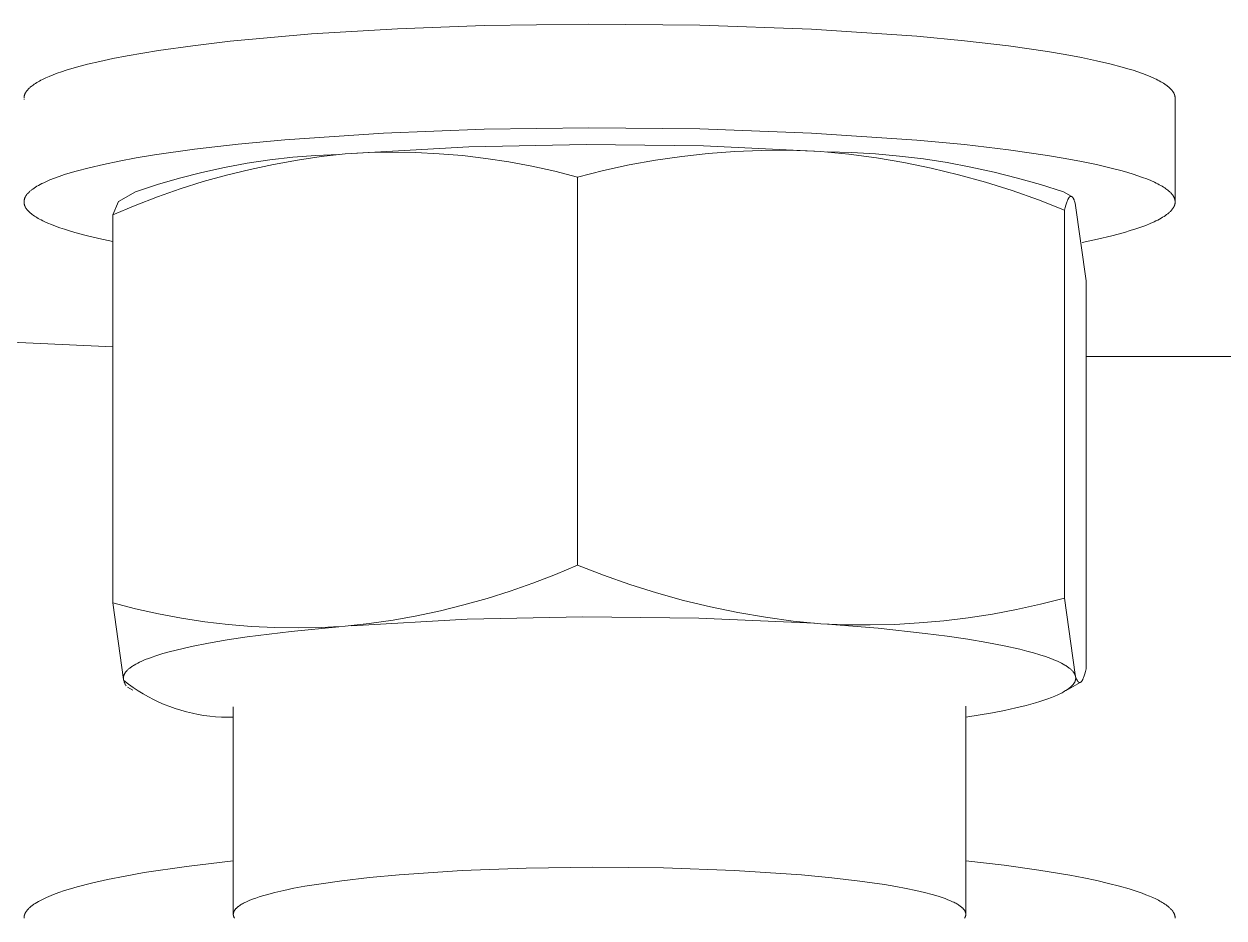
# Model space of a CAD drawing. Header units: inches. Extents: x -7 to 144, y -3 to 95.
# Drawn here: x 2.056 to 2.597, y 73.722 to 74.125 of the extents above; entities that cross this region are included whole.
import ezdxf

# ---------------------------------------------------------------- set-up
doc = ezdxf.new("R2010")
doc.units = ezdxf.units.IN
doc.layers.add('ZANO_R', color=7, linetype='Continuous', lineweight=0)

msp = doc.modelspace()

# ---------------------------------------------------------------- linework, layer by layer
at = {"layer": 'ZANO_R'}
for p, q in [((2.18525, 74.12084), (2.2241, 74.1232)), ((2.2241, 74.1232), (2.26329, 74.12466)), ((2.26329, 74.12466), (2.31048, 74.12533)), ((2.31048, 74.12533), (2.36065, 74.12482)), ((2.36065, 74.12482), (2.41108, 74.12298)), ((2.41108, 74.12298), (2.45855, 74.1198)), ((2.13176, 74.11555), (2.14862, 74.11753)), ((2.14862, 74.11753), (2.18525, 74.12084)), ((2.45855, 74.1198), (2.48018, 74.11774)), ((2.48018, 74.11774), (2.49995, 74.11542)), ((2.10211, 74.11099), (2.11619, 74.11336)), ((2.11619, 74.11336), (2.13176, 74.11555)), ((2.49995, 74.11542), (2.51758, 74.11289)), ((2.51758, 74.11289), (2.52554, 74.11155)), ((2.07916, 74.10581), (2.08421, 74.10715)), ((2.08421, 74.10715), (2.08972, 74.10846)), ((2.08972, 74.10846), (2.0957, 74.10974)), ((2.0957, 74.10974), (2.10211, 74.11099)), ((2.52554, 74.11155), (2.5329, 74.11017)), ((2.5329, 74.11017), (2.53965, 74.10877)), ((2.53965, 74.10877), (2.54578, 74.10734)), ((2.54578, 74.10734), (2.55131, 74.10589)), ((2.06386, 74.10027), (2.06534, 74.10098)), ((2.06534, 74.10098), (2.06694, 74.10168)), ((2.06694, 74.10168), (2.06867, 74.10238)), ((2.06867, 74.10238), (2.07052, 74.10307)), ((2.07052, 74.10307), (2.0725, 74.10376)), ((2.0725, 74.10376), (2.0746, 74.10445)), ((2.0746, 74.10445), (2.07916, 74.10581)), ((2.55131, 74.10589), (2.55384, 74.10516)), ((2.55384, 74.10516), (2.55621, 74.10443)), ((2.55621, 74.10443), (2.55844, 74.1037)), ((2.55844, 74.1037), (2.56052, 74.10296)), ((2.56052, 74.10296), (2.56245, 74.10223)), ((2.56245, 74.10223), (2.56423, 74.10149)), ((2.56423, 74.10149), (2.56587, 74.10076)), ((2.05693, 74.09534), (2.05708, 74.09552)), ((2.05708, 74.09552), (2.05723, 74.09569)), ((2.05723, 74.09569), (2.05739, 74.09587)), ((2.05739, 74.09587), (2.05756, 74.09604)), ((2.05756, 74.09604), (2.05773, 74.09622)), ((2.05773, 74.09622), (2.05792, 74.09639)), ((2.05792, 74.09639), (2.05811, 74.09657)), ((2.05811, 74.09657), (2.0583, 74.09675)), ((2.0583, 74.09675), (2.05851, 74.09692)), ((2.05851, 74.09692), (2.05872, 74.0971)), ((2.05872, 74.0971), (2.05917, 74.09745)), ((2.05917, 74.09745), (2.05965, 74.0978)), ((2.05965, 74.0978), (2.06016, 74.09816)), ((2.06016, 74.09816), (2.0607, 74.09851)), ((2.0607, 74.09851), (2.06127, 74.09886)), ((2.06127, 74.09886), (2.06187, 74.09922)), ((2.06187, 74.09922), (2.0625, 74.09957)), ((2.0625, 74.09957), (2.06316, 74.09992)), ((2.06316, 74.09992), (2.06386, 74.10027)), ((2.56587, 74.10076), (2.56664, 74.1004)), ((2.56664, 74.1004), (2.56737, 74.10003)), ((2.56737, 74.10003), (2.56806, 74.09967)), ((2.56806, 74.09967), (2.56872, 74.0993)), ((2.56872, 74.0993), (2.56935, 74.09894)), ((2.56935, 74.09894), (2.56994, 74.09858)), ((2.56994, 74.09858), (2.57056, 74.09818)), ((2.57056, 74.09818), (2.57114, 74.09777)), ((2.57114, 74.09777), (2.57141, 74.09757)), ((2.57141, 74.09757), (2.57168, 74.09737)), ((2.57168, 74.09737), (2.57194, 74.09716)), ((2.57194, 74.09716), (2.57219, 74.09696)), ((2.57219, 74.09696), (2.57243, 74.09675)), ((2.57243, 74.09675), (2.57266, 74.09655)), ((2.57266, 74.09655), (2.57288, 74.09634)), ((2.57288, 74.09634), (2.57309, 74.09613)), ((2.57309, 74.09613), (2.5733, 74.09593)), ((2.5733, 74.09593), (2.57349, 74.09572)), ((2.57349, 74.09572), (2.57367, 74.09551)), ((2.57367, 74.09551), (2.57384, 74.0953)), ((2.05553, 74.09204), (2.05554, 74.09221)), ((2.05553, 74.09187), (2.05553, 74.09204)), ((2.05554, 74.09221), (2.05556, 74.09238)), ((2.05556, 74.09238), (2.05558, 74.09256)), ((2.05558, 74.09256), (2.05562, 74.09273)), ((2.05558, 74.09118), (2.05558, 74.09124)), ((2.05562, 74.09273), (2.05565, 74.0929)), ((2.05565, 74.0929), (2.0557, 74.09307)), ((2.0557, 74.09307), (2.05575, 74.09325)), ((2.05575, 74.09325), (2.05581, 74.09342)), ((2.05581, 74.09342), (2.05587, 74.09359)), ((2.05587, 74.09359), (2.05595, 74.09377)), ((2.05595, 74.09377), (2.05603, 74.09394)), ((2.05603, 74.09394), (2.05612, 74.09412)), ((2.05612, 74.09412), (2.05621, 74.09429)), ((2.05621, 74.09429), (2.05631, 74.09447)), ((2.05631, 74.09447), (2.05642, 74.09464)), ((2.05642, 74.09464), (2.05654, 74.09481)), ((2.05654, 74.09481), (2.05666, 74.09499)), ((2.05666, 74.09499), (2.05679, 74.09516)), ((2.05679, 74.09516), (2.05693, 74.09534)), ((2.57384, 74.0953), (2.57401, 74.09509)), ((2.57401, 74.09509), (2.57416, 74.09488)), ((2.57416, 74.09488), (2.5743, 74.09467)), ((2.5743, 74.09467), (2.57437, 74.09456)), ((2.57437, 74.09456), (2.57444, 74.09445)), ((2.57444, 74.09445), (2.5745, 74.09435)), ((2.5745, 74.09435), (2.57456, 74.09424)), ((2.57456, 74.09424), (2.57462, 74.09414)), ((2.57462, 74.09414), (2.57467, 74.09403)), ((2.57467, 74.09403), (2.57472, 74.09392)), ((2.57472, 74.09392), (2.57477, 74.09382)), ((2.57477, 74.09382), (2.57482, 74.09371)), ((2.57482, 74.09371), (2.57487, 74.0936)), ((2.57487, 74.0936), (2.57491, 74.09349)), ((2.57491, 74.09349), (2.57495, 74.09339)), ((2.57495, 74.09339), (2.57498, 74.09328)), ((2.57498, 74.09328), (2.57502, 74.09317)), ((2.57502, 74.09317), (2.57505, 74.09306)), ((2.57505, 74.09306), (2.57508, 74.09295)), ((2.57508, 74.09295), (2.5751, 74.09285)), ((2.5751, 74.09285), (2.57513, 74.09274)), ((2.57513, 74.09274), (2.57515, 74.09263)), ((2.57515, 74.09263), (2.57516, 74.09252)), ((2.57516, 74.09252), (2.57518, 74.09241)), ((2.57518, 74.09241), (2.57519, 74.0923)), ((2.57519, 74.0923), (2.5752, 74.0922)), ((2.5752, 74.0922), (2.57521, 74.09209)), ((2.57521, 74.09209), (2.57521, 74.09198)), ((2.57521, 74.09198), (2.57521, 74.09187)), ((2.57521, 74.09187), (2.57521, 74.04565)), ((2.17324, 74.07303), (2.21784, 74.07604)), ((2.21784, 74.07604), (2.26329, 74.07781)), ((2.26329, 74.07781), (2.31048, 74.07848)), ((2.31048, 74.07848), (2.36065, 74.07797)), ((2.36065, 74.07797), (2.41108, 74.07613)), ((2.41108, 74.07613), (2.45855, 74.07294)), ((2.11448, 74.06624), (2.13248, 74.06879)), ((2.13248, 74.06879), (2.15219, 74.07106)), ((2.15219, 74.07106), (2.17324, 74.07303)), ((2.2034, 74.06694), (2.25634, 74.06986)), ((2.25634, 74.06986), (2.30935, 74.07098)), ((2.30935, 74.07098), (2.36237, 74.0703)), ((2.36237, 74.0703), (2.41533, 74.06782)), ((2.40035, 74.06835), (2.38836, 74.06828)), ((2.41234, 74.06801), (2.40035, 74.06835)), ((2.45855, 74.07294), (2.48018, 74.07089)), ((2.48018, 74.07089), (2.49995, 74.06857)), ((2.49995, 74.06857), (2.51758, 74.06604)), ((2.09142, 74.06199), (2.09854, 74.06346)), ((2.09854, 74.06346), (2.10624, 74.06488)), ((2.10624, 74.06488), (2.11448, 74.06624)), ((2.15628, 74.06251), (2.16658, 74.06404)), ((2.16658, 74.06404), (2.17693, 74.06522)), ((2.17894, 74.06391), (2.16822, 74.06199)), ((2.17693, 74.06522), (2.18731, 74.06603)), ((2.18972, 74.06548), (2.17894, 74.06391)), ((2.18731, 74.06603), (2.19771, 74.06648)), ((2.20054, 74.06671), (2.18972, 74.06548)), ((2.21112, 74.06727), (2.20054, 74.06671)), ((2.22172, 74.06747), (2.21112, 74.06727)), ((2.23231, 74.06731), (2.22172, 74.06747)), ((2.24289, 74.06679), (2.23231, 74.06731)), ((2.25345, 74.06591), (2.24289, 74.06679)), ((2.26397, 74.06468), (2.25345, 74.06591)), ((2.27444, 74.06309), (2.26397, 74.06468)), ((2.28486, 74.06115), (2.27444, 74.06309)), ((2.34061, 74.06385), (2.32881, 74.06171)), ((2.35248, 74.06558), (2.34061, 74.06385)), ((2.36441, 74.06689), (2.35248, 74.06558)), ((2.37637, 74.06779), (2.36441, 74.06689)), ((2.38836, 74.06828), (2.37637, 74.06779)), ((2.42788, 74.06657), (2.41533, 74.06782)), ((2.4183, 74.06761), (2.42915, 74.06732)), ((2.44037, 74.06489), (2.42788, 74.06657)), ((2.42915, 74.06732), (2.43998, 74.06669)), ((2.43998, 74.06669), (2.45078, 74.06572)), ((2.4528, 74.06278), (2.44037, 74.06489)), ((2.45078, 74.06572), (2.46155, 74.06442)), ((2.46155, 74.06442), (2.47227, 74.06277)), ((2.51758, 74.06604), (2.52554, 74.0647)), ((2.52554, 74.0647), (2.5329, 74.06332)), ((2.5329, 74.06332), (2.53965, 74.06192)), ((2.0738, 74.05734), (2.07633, 74.05814)), ((2.07633, 74.05814), (2.07903, 74.05893)), ((2.07903, 74.05893), (2.08491, 74.06048)), ((2.08491, 74.06048), (2.09142, 74.06199)), ((2.12579, 74.05578), (2.13587, 74.05838)), ((2.13587, 74.05838), (2.14604, 74.06062)), ((2.14604, 74.06062), (2.15628, 74.06251)), ((2.15756, 74.05972), (2.14698, 74.05712)), ((2.16822, 74.06199), (2.15756, 74.05972)), ((2.2952, 74.05885), (2.28486, 74.06115)), ((2.30546, 74.05621), (2.2952, 74.05885)), ((2.31709, 74.05916), (2.30546, 74.05621)), ((2.32881, 74.06171), (2.31709, 74.05916)), ((2.46515, 74.06025), (2.4528, 74.06278)), ((2.47741, 74.0573), (2.46515, 74.06025)), ((2.47227, 74.06277), (2.48294, 74.06079)), ((2.48294, 74.06079), (2.49354, 74.05847)), ((2.49354, 74.05847), (2.50406, 74.05582)), ((2.53965, 74.06192), (2.54578, 74.06049)), ((2.54578, 74.06049), (2.55131, 74.05904)), ((2.55131, 74.05904), (2.55384, 74.05831)), ((2.55384, 74.05831), (2.55621, 74.05758)), ((2.55621, 74.05758), (2.55844, 74.05685)), ((2.06138, 74.05208), (2.06208, 74.05249)), ((2.06208, 74.05249), (2.06283, 74.05289)), ((2.06283, 74.05289), (2.06362, 74.0533)), ((2.06362, 74.0533), (2.06445, 74.05371)), ((2.06445, 74.05371), (2.06532, 74.05412)), ((2.06532, 74.05412), (2.06719, 74.05493)), ((2.06719, 74.05493), (2.06923, 74.05574)), ((2.06923, 74.05574), (2.07143, 74.05655)), ((2.07143, 74.05655), (2.0738, 74.05734)), ((2.10592, 74.04954), (2.1158, 74.05283)), ((2.1158, 74.05283), (2.12579, 74.05578)), ((2.13649, 74.05419), (2.1261, 74.05091)), ((2.14698, 74.05712), (2.13649, 74.05419)), ((2.30546, 74.05621), (2.30546, 73.88112)), ((2.48956, 74.05393), (2.47741, 74.0573)), ((2.50158, 74.05014), (2.48956, 74.05393)), ((2.50406, 74.05582), (2.51449, 74.05284)), ((2.51449, 74.05284), (2.52482, 74.04954)), ((2.55844, 74.05685), (2.56052, 74.05611)), ((2.56052, 74.05611), (2.56245, 74.05538)), ((2.56245, 74.05538), (2.56423, 74.05464)), ((2.56423, 74.05464), (2.56587, 74.05391)), ((2.56587, 74.05391), (2.56664, 74.05355)), ((2.56664, 74.05355), (2.56737, 74.05318)), ((2.56737, 74.05318), (2.56806, 74.05282)), ((2.56806, 74.05282), (2.56872, 74.05245)), ((2.56872, 74.05245), (2.56935, 74.05209)), ((2.56935, 74.05209), (2.56994, 74.05173)), ((2.05581, 74.04658), (2.05589, 74.04678)), ((2.05589, 74.04678), (2.05598, 74.04698)), ((2.05598, 74.04698), (2.05608, 74.04719)), ((2.05608, 74.04719), (2.05618, 74.04739)), ((2.05618, 74.04739), (2.0563, 74.04759)), ((2.0563, 74.04759), (2.05642, 74.04779)), ((2.05642, 74.04779), (2.05656, 74.048)), ((2.05656, 74.048), (2.05671, 74.0482)), ((2.05671, 74.0482), (2.05686, 74.0484)), ((2.05686, 74.0484), (2.05703, 74.04861)), ((2.05703, 74.04861), (2.0572, 74.04881)), ((2.0572, 74.04881), (2.05739, 74.04901)), ((2.05739, 74.04901), (2.05758, 74.04922)), ((2.05758, 74.04922), (2.05779, 74.04942)), ((2.05779, 74.04942), (2.058, 74.04962)), ((2.058, 74.04962), (2.05823, 74.04983)), ((2.05823, 74.04983), (2.05846, 74.05003)), ((2.05846, 74.05003), (2.05871, 74.05024)), ((2.05871, 74.05024), (2.05896, 74.05044)), ((2.05896, 74.05044), (2.05923, 74.05065)), ((2.05923, 74.05065), (2.05951, 74.05085)), ((2.05951, 74.05085), (2.06009, 74.05126)), ((2.06009, 74.05126), (2.06071, 74.05167)), ((2.06071, 74.05167), (2.06138, 74.05208)), ((2.09824, 74.04525), (2.10592, 74.04954)), ((2.11582, 74.04731), (2.10566, 74.04339)), ((2.1261, 74.05091), (2.11582, 74.04731)), ((2.51347, 74.04595), (2.50158, 74.05014)), ((2.52482, 74.04954), (2.5283, 74.0476)), ((2.52711, 74.04671), (2.52704, 74.04659)), ((2.52719, 74.04683), (2.52711, 74.04671)), ((2.52723, 74.04688), (2.52719, 74.04683)), ((2.52727, 74.04694), (2.52723, 74.04688)), ((2.52731, 74.04699), (2.52727, 74.04694)), ((2.52735, 74.04704), (2.52731, 74.04699)), ((2.52738, 74.04708), (2.52735, 74.04704)), ((2.52742, 74.04713), (2.52738, 74.04708)), ((2.52746, 74.04717), (2.52742, 74.04713)), ((2.5275, 74.04721), (2.52746, 74.04717)), ((2.52754, 74.04725), (2.5275, 74.04721)), ((2.52758, 74.04729), (2.52754, 74.04725)), ((2.52762, 74.04732), (2.52758, 74.04729)), ((2.52765, 74.04735), (2.52762, 74.04732)), ((2.52767, 74.04737), (2.52765, 74.04735)), ((2.52769, 74.04738), (2.52767, 74.04737)), ((2.52771, 74.0474), (2.52769, 74.04738)), ((2.52773, 74.04741), (2.52771, 74.0474)), ((2.52775, 74.04742), (2.52773, 74.04741)), ((2.52777, 74.04743), (2.52775, 74.04742)), ((2.52779, 74.04745), (2.52777, 74.04743)), ((2.52781, 74.04746), (2.52779, 74.04745)), ((2.52783, 74.04747), (2.52781, 74.04746)), ((2.52785, 74.04748), (2.52783, 74.04747)), ((2.52787, 74.04749), (2.52785, 74.04748)), ((2.52789, 74.0475), (2.52787, 74.04749)), ((2.52791, 74.04751), (2.52789, 74.0475)), ((2.52793, 74.04751), (2.52791, 74.04751)), ((2.52795, 74.04752), (2.52793, 74.04751)), ((2.52796, 74.04753), (2.52795, 74.04752)), ((2.52798, 74.04753), (2.52796, 74.04753)), ((2.528, 74.04754), (2.52798, 74.04753)), ((2.52802, 74.04754), (2.528, 74.04754)), ((2.52804, 74.04755), (2.52802, 74.04754)), ((2.52806, 74.04755), (2.52804, 74.04755)), ((2.52808, 74.04756), (2.52806, 74.04755)), ((2.5281, 74.04756), (2.52808, 74.04756)), ((2.52812, 74.04756), (2.5281, 74.04756)), ((2.52814, 74.04756), (2.52812, 74.04756)), ((2.52816, 74.04756), (2.52814, 74.04756)), ((2.52818, 74.04756), (2.52816, 74.04756)), ((2.5282, 74.04756), (2.52818, 74.04756)), ((2.52822, 74.04756), (2.5282, 74.04756)), ((2.52824, 74.04756), (2.52822, 74.04756)), ((2.52826, 74.04756), (2.52824, 74.04756)), ((2.52828, 74.04756), (2.52826, 74.04756)), ((2.5283, 74.04755), (2.52828, 74.04756)), ((2.52831, 74.04755), (2.5283, 74.04755)), ((2.52833, 74.04755), (2.52831, 74.04755)), ((2.52835, 74.04754), (2.52833, 74.04755)), ((2.52837, 74.04753), (2.52835, 74.04754)), ((2.52839, 74.04753), (2.52837, 74.04753)), ((2.52841, 74.04752), (2.52839, 74.04753)), ((2.52843, 74.04751), (2.52841, 74.04752)), ((2.52845, 74.04751), (2.52843, 74.04751)), ((2.52847, 74.0475), (2.52845, 74.04751)), ((2.52849, 74.04749), (2.52847, 74.0475)), ((2.52851, 74.04748), (2.52849, 74.04749)), ((2.52853, 74.04747), (2.52851, 74.04748)), ((2.52855, 74.04746), (2.52853, 74.04747)), ((2.52857, 74.04745), (2.52855, 74.04746)), ((2.52859, 74.04743), (2.52857, 74.04745)), ((2.52861, 74.04742), (2.52859, 74.04743)), ((2.52863, 74.04741), (2.52861, 74.04742)), ((2.52865, 74.04739), (2.52863, 74.04741)), ((2.52867, 74.04738), (2.52865, 74.04739)), ((2.52869, 74.04736), (2.52867, 74.04738)), ((2.5287, 74.04735), (2.52869, 74.04736)), ((2.52872, 74.04733), (2.5287, 74.04735)), ((2.52874, 74.04732), (2.52872, 74.04733)), ((2.52878, 74.04728), (2.52874, 74.04732)), ((2.52882, 74.04724), (2.52878, 74.04728)), ((2.52886, 74.0472), (2.52882, 74.04724)), ((2.5289, 74.04716), (2.52886, 74.0472)), ((2.52894, 74.04711), (2.5289, 74.04716)), ((2.52898, 74.04706), (2.52894, 74.04711)), ((2.52902, 74.04701), (2.52898, 74.04706)), ((2.52906, 74.04696), (2.52902, 74.04701)), ((2.5291, 74.0469), (2.52906, 74.04696)), ((2.52914, 74.04684), (2.5291, 74.0469)), ((2.52918, 74.04678), (2.52914, 74.04684)), ((2.52921, 74.04672), (2.52918, 74.04678)), ((2.52929, 74.04658), (2.52921, 74.04672)), ((2.56994, 74.05173), (2.5705, 74.05137)), ((2.5705, 74.05137), (2.57103, 74.051)), ((2.57103, 74.051), (2.57152, 74.05064)), ((2.57152, 74.05064), (2.57199, 74.05027)), ((2.57199, 74.05027), (2.57222, 74.05009)), ((2.57222, 74.05009), (2.57243, 74.0499)), ((2.57243, 74.0499), (2.57264, 74.04971)), ((2.57264, 74.04971), (2.57284, 74.04953)), ((2.57284, 74.04953), (2.57304, 74.04934)), ((2.57304, 74.04934), (2.57322, 74.04915)), ((2.57322, 74.04915), (2.5734, 74.04897)), ((2.5734, 74.04897), (2.57357, 74.04878)), ((2.57357, 74.04878), (2.57373, 74.04859)), ((2.57373, 74.04859), (2.57388, 74.0484)), ((2.57388, 74.0484), (2.57403, 74.04821)), ((2.57403, 74.04821), (2.57417, 74.04802)), ((2.57417, 74.04802), (2.57429, 74.04783)), ((2.57429, 74.04783), (2.57442, 74.04764)), ((2.57442, 74.04764), (2.57453, 74.04745)), ((2.57453, 74.04745), (2.57463, 74.04726)), ((2.57463, 74.04726), (2.57468, 74.04716)), ((2.57468, 74.04716), (2.57473, 74.04706)), ((2.57473, 74.04706), (2.57477, 74.04697)), ((2.57477, 74.04697), (2.57482, 74.04687)), ((2.57482, 74.04687), (2.57486, 74.04677)), ((2.57486, 74.04677), (2.57489, 74.04668)), ((2.57489, 74.04668), (2.57493, 74.04658)), ((2.05553, 74.04518), (2.05554, 74.04538)), ((2.05553, 74.04498), (2.05553, 74.04518)), ((2.05554, 74.04478), (2.05553, 74.04498)), ((2.05554, 74.04538), (2.05557, 74.04558)), ((2.05555, 74.04459), (2.05554, 74.04478)), ((2.05558, 74.04439), (2.05555, 74.04459)), ((2.05557, 74.04558), (2.0556, 74.04578)), ((2.05561, 74.04419), (2.05558, 74.04439)), ((2.0556, 74.04578), (2.05564, 74.04598)), ((2.05565, 74.04399), (2.05561, 74.04419)), ((2.05564, 74.04598), (2.05569, 74.04618)), ((2.0557, 74.0438), (2.05565, 74.04399)), ((2.05569, 74.04618), (2.05574, 74.04638)), ((2.05576, 74.0436), (2.0557, 74.0438)), ((2.05574, 74.04638), (2.05581, 74.04658)), ((2.05583, 74.04341), (2.05576, 74.0436)), ((2.05591, 74.04321), (2.05583, 74.04341)), ((2.05599, 74.04302), (2.05591, 74.04321)), ((2.05609, 74.04282), (2.05599, 74.04302)), ((2.05619, 74.04263), (2.05609, 74.04282)), ((2.0563, 74.04243), (2.05619, 74.04263)), ((2.05643, 74.04224), (2.0563, 74.04243)), ((2.05655, 74.04205), (2.05643, 74.04224)), ((2.05669, 74.04186), (2.05655, 74.04205)), ((2.05684, 74.04166), (2.05669, 74.04186)), ((2.05699, 74.04147), (2.05684, 74.04166)), ((2.05715, 74.04128), (2.05699, 74.04147)), ((2.05732, 74.04109), (2.05715, 74.04128)), ((2.09563, 74.03914), (2.09824, 74.04525)), ((2.10566, 74.04339), (2.09563, 74.03914)), ((2.52521, 74.04135), (2.51347, 74.04595)), ((2.52551, 74.04249), (2.52521, 74.04135)), ((2.52521, 73.86626), (2.52521, 74.04135)), ((2.52581, 74.04354), (2.52551, 74.04249)), ((2.52597, 74.04402), (2.52581, 74.04354)), ((2.52612, 74.04448), (2.52597, 74.04402)), ((2.52627, 74.0449), (2.52612, 74.04448)), ((2.52642, 74.0453), (2.52627, 74.0449)), ((2.52658, 74.04567), (2.52642, 74.0453)), ((2.52673, 74.046), (2.52658, 74.04567)), ((2.52681, 74.04616), (2.52673, 74.046)), ((2.52688, 74.04631), (2.52681, 74.04616)), ((2.52696, 74.04645), (2.52688, 74.04631)), ((2.52704, 74.04659), (2.52696, 74.04645)), ((2.52937, 74.04644), (2.52929, 74.04658)), ((2.52945, 74.04628), (2.52937, 74.04644)), ((2.52953, 74.04612), (2.52945, 74.04628)), ((2.52961, 74.04594), (2.52953, 74.04612)), ((2.52969, 74.04575), (2.52961, 74.04594)), ((2.52985, 74.04535), (2.52969, 74.04575)), ((2.53, 74.0449), (2.52985, 74.04535)), ((2.53016, 74.04441), (2.53, 74.0449)), ((2.53512, 74.0094), (2.53016, 74.04441)), ((2.57363, 74.04132), (2.57345, 74.04112)), ((2.5738, 74.04152), (2.57363, 74.04132)), ((2.57395, 74.04173), (2.5738, 74.04152)), ((2.5741, 74.04193), (2.57395, 74.04173)), ((2.57424, 74.04213), (2.5741, 74.04193)), ((2.57437, 74.04233), (2.57424, 74.04213)), ((2.5745, 74.04253), (2.57437, 74.04233)), ((2.57455, 74.04263), (2.5745, 74.04253)), ((2.57461, 74.04273), (2.57455, 74.04263)), ((2.57466, 74.04283), (2.57461, 74.04273)), ((2.57471, 74.04293), (2.57466, 74.04283)), ((2.57476, 74.04303), (2.57471, 74.04293)), ((2.5748, 74.04313), (2.57476, 74.04303)), ((2.57484, 74.04323), (2.5748, 74.04313)), ((2.57488, 74.04333), (2.57484, 74.04323)), ((2.57492, 74.04343), (2.57488, 74.04333)), ((2.57496, 74.04353), (2.57492, 74.04343)), ((2.57493, 74.04658), (2.57497, 74.04648)), ((2.57499, 74.04363), (2.57496, 74.04353)), ((2.57497, 74.04648), (2.575, 74.04639)), ((2.57502, 74.04373), (2.57499, 74.04363)), ((2.575, 74.04639), (2.57503, 74.04629)), ((2.57505, 74.04383), (2.57502, 74.04373)), ((2.57503, 74.04629), (2.57505, 74.04619)), ((2.57505, 74.04619), (2.57508, 74.04609)), ((2.57508, 74.04393), (2.57505, 74.04383)), ((2.57508, 74.04609), (2.5751, 74.046)), ((2.5751, 74.04403), (2.57508, 74.04393)), ((2.5751, 74.046), (2.57512, 74.0459)), ((2.57512, 74.04413), (2.5751, 74.04403)), ((2.57512, 74.0459), (2.57514, 74.0458)), ((2.57514, 74.04423), (2.57512, 74.04413)), ((2.57514, 74.0458), (2.57516, 74.0457)), ((2.57516, 74.04432), (2.57514, 74.04423)), ((2.57516, 74.0457), (2.57517, 74.0456)), ((2.57517, 74.04442), (2.57516, 74.04432)), ((2.57517, 74.0456), (2.57519, 74.04551)), ((2.57519, 74.04452), (2.57517, 74.04442)), ((2.57519, 74.04551), (2.5752, 74.04541)), ((2.5752, 74.04462), (2.57519, 74.04452)), ((2.5752, 74.04541), (2.5752, 74.04531)), ((2.5752, 74.04531), (2.57521, 74.04521)), ((2.57521, 74.04482), (2.5752, 74.04472)), ((2.5752, 74.04472), (2.5752, 74.04462)), ((2.57521, 74.04521), (2.57521, 74.04511)), ((2.57521, 74.04511), (2.57521, 74.04502)), ((2.57521, 74.04502), (2.57521, 74.04492)), ((2.57521, 74.04492), (2.57521, 74.04482)), ((2.0575, 74.0409), (2.05732, 74.04109)), ((2.05769, 74.04071), (2.0575, 74.0409)), ((2.05788, 74.04053), (2.05769, 74.04071)), ((2.05808, 74.04034), (2.05788, 74.04053)), ((2.05829, 74.04015), (2.05808, 74.04034)), ((2.05851, 74.03996), (2.05829, 74.04015)), ((2.05873, 74.03978), (2.05851, 74.03996)), ((2.05921, 74.03941), (2.05873, 74.03978)), ((2.05971, 74.03904), (2.05921, 74.03941)), ((2.06024, 74.03867), (2.05971, 74.03904)), ((2.0608, 74.03831), (2.06024, 74.03867)), ((2.06137, 74.03796), (2.0608, 74.03831)), ((2.06197, 74.03761), (2.06137, 74.03796)), ((2.0626, 74.03726), (2.06197, 74.03761)), ((2.06326, 74.03691), (2.0626, 74.03726)), ((2.06396, 74.03656), (2.06326, 74.03691)), ((2.06469, 74.03621), (2.06396, 74.03656)), ((2.06624, 74.03551), (2.06469, 74.03621)), ((2.09563, 73.86404), (2.09563, 74.03914)), ((2.56573, 74.03606), (2.56391, 74.03525)), ((2.56658, 74.03646), (2.56573, 74.03606)), ((2.56739, 74.03687), (2.56658, 74.03646)), ((2.56816, 74.03727), (2.56739, 74.03687)), ((2.56889, 74.03768), (2.56816, 74.03727)), ((2.56958, 74.03808), (2.56889, 74.03768)), ((2.57022, 74.03849), (2.56958, 74.03808)), ((2.57083, 74.0389), (2.57022, 74.03849)), ((2.57139, 74.0393), (2.57083, 74.0389)), ((2.57166, 74.0395), (2.57139, 74.0393)), ((2.57192, 74.03971), (2.57166, 74.0395)), ((2.57217, 74.03991), (2.57192, 74.03971)), ((2.57241, 74.04011), (2.57217, 74.03991)), ((2.57263, 74.04031), (2.57241, 74.04011)), ((2.57285, 74.04052), (2.57263, 74.04031)), ((2.57306, 74.04072), (2.57285, 74.04052)), ((2.57326, 74.04092), (2.57306, 74.04072)), ((2.57345, 74.04112), (2.57326, 74.04092)), ((2.06793, 74.0348), (2.06624, 74.03551)), ((2.06975, 74.0341), (2.06793, 74.0348)), ((2.07171, 74.03339), (2.06975, 74.0341)), ((2.0738, 74.03269), (2.07171, 74.03339)), ((2.07604, 74.03199), (2.0738, 74.03269)), ((2.07841, 74.03129), (2.07604, 74.03199)), ((2.08358, 74.02989), (2.07841, 74.03129)), ((2.55234, 74.03129), (2.54659, 74.02975)), ((2.55498, 74.03207), (2.55234, 74.03129)), ((2.55746, 74.03286), (2.55498, 74.03207)), ((2.55977, 74.03365), (2.55746, 74.03286)), ((2.56192, 74.03445), (2.55977, 74.03365)), ((2.56391, 74.03525), (2.56192, 74.03445)), ((2.08932, 74.02851), (2.08358, 74.02989)), ((2.09563, 74.02716), (2.08932, 74.02851)), ((2.54022, 74.02824), (2.53324, 74.02678)), ((2.54659, 74.02975), (2.54022, 74.02824)), ((2.53512, 73.83431), (2.53512, 74.0094)), ((2.09563, 73.97963), (2.04992, 73.98174)), ((3.10279, 73.9752), (2.53512, 73.9752)), ((2.30546, 73.88112), (2.29543, 73.87687)), ((2.30546, 73.88112), (2.3172, 73.87652)), ((2.29543, 73.87687), (2.28527, 73.87294)), ((2.3172, 73.87652), (2.32909, 73.87233)), ((2.27499, 73.86934), (2.2646, 73.86607)), ((2.28527, 73.87294), (2.27499, 73.86934)), ((2.32909, 73.87233), (2.34111, 73.86854)), ((2.34111, 73.86854), (2.35326, 73.86517)), ((2.10045, 73.82946), (2.09563, 73.86404)), ((2.10589, 73.8614), (2.09563, 73.86404)), ((2.25411, 73.86313), (2.24353, 73.86053)), ((2.2646, 73.86607), (2.25411, 73.86313)), ((2.35326, 73.86517), (2.36552, 73.86222)), ((2.50362, 73.8611), (2.51446, 73.86351)), ((2.51446, 73.86351), (2.52521, 73.86626)), ((2.52521, 73.86626), (2.53003, 73.83168)), ((2.11623, 73.85911), (2.10589, 73.8614)), ((2.12664, 73.85717), (2.11623, 73.85911)), ((2.13712, 73.85558), (2.12664, 73.85717)), ((2.23287, 73.85827), (2.22215, 73.85635)), ((2.24353, 73.86053), (2.23287, 73.85827)), ((2.2556, 73.85666), (2.30785, 73.85781)), ((2.30785, 73.85781), (2.36012, 73.8572)), ((2.36012, 73.8572), (2.41234, 73.85485)), ((2.36552, 73.86222), (2.37787, 73.85969)), ((2.37787, 73.85969), (2.3903, 73.85758)), ((2.3903, 73.85758), (2.40279, 73.8559)), ((2.47074, 73.85601), (2.48175, 73.85736)), ((2.48175, 73.85736), (2.49272, 73.85905)), ((2.49272, 73.85905), (2.50362, 73.8611)), ((2.14764, 73.85435), (2.13712, 73.85558)), ((2.1582, 73.85347), (2.14764, 73.85435)), ((2.16878, 73.85295), (2.1582, 73.85347)), ((2.17937, 73.85279), (2.16878, 73.85295)), ((2.17614, 73.85123), (2.19771, 73.85331)), ((2.18997, 73.85299), (2.17937, 73.85279)), ((2.20054, 73.85354), (2.18997, 73.85299)), ((2.21137, 73.85477), (2.20054, 73.85354)), ((2.2034, 73.85377), (2.2556, 73.85666)), ((2.22215, 73.85635), (2.21137, 73.85477)), ((2.40279, 73.8559), (2.41533, 73.85465)), ((2.41533, 73.85465), (2.42642, 73.85421)), ((2.4183, 73.85444), (2.4411, 73.8526)), ((2.42642, 73.85421), (2.43752, 73.85412)), ((2.43752, 73.85412), (2.44861, 73.85439)), ((2.4411, 73.8526), (2.46241, 73.85033)), ((2.44861, 73.85439), (2.45969, 73.85502)), ((2.45969, 73.85502), (2.47074, 73.85601)), ((2.13881, 73.84593), (2.14722, 73.84739)), ((2.14722, 73.84739), (2.15629, 73.84876)), ((2.15629, 73.84876), (2.17614, 73.85123)), ((2.46241, 73.85033), (2.4723, 73.84906)), ((2.4723, 73.84906), (2.48158, 73.8477)), ((2.48158, 73.8477), (2.49019, 73.84625)), ((2.49019, 73.84625), (2.49805, 73.84473)), ((2.11547, 73.84032), (2.11817, 73.84116)), ((2.11817, 73.84116), (2.1211, 73.84199)), ((2.1211, 73.84199), (2.12424, 73.84281)), ((2.12424, 73.84281), (2.13113, 73.8444)), ((2.13113, 73.8444), (2.13881, 73.84593)), ((2.49805, 73.84473), (2.50511, 73.84315)), ((2.50511, 73.84315), (2.50833, 73.84234)), ((2.50833, 73.84234), (2.51134, 73.84152)), ((2.51134, 73.84152), (2.51413, 73.84068)), ((2.10424, 73.83534), (2.10457, 73.83556)), ((2.10457, 73.83556), (2.10492, 73.83578)), ((2.10492, 73.83578), (2.10528, 73.836)), ((2.10528, 73.836), (2.10604, 73.83643)), ((2.10604, 73.83643), (2.10686, 73.83687)), ((2.10686, 73.83687), (2.10774, 73.83731)), ((2.10774, 73.83731), (2.10868, 73.83774)), ((2.10868, 73.83774), (2.10967, 73.83818)), ((2.10967, 73.83818), (2.11071, 73.83861)), ((2.11071, 73.83861), (2.11182, 73.83904)), ((2.11182, 73.83904), (2.11298, 73.83947)), ((2.11298, 73.83947), (2.11547, 73.84032)), ((2.51413, 73.84068), (2.5167, 73.83984)), ((2.5167, 73.83984), (2.51904, 73.83899)), ((2.51904, 73.83899), (2.52013, 73.83856)), ((2.52013, 73.83856), (2.52117, 73.83814)), ((2.52117, 73.83814), (2.52214, 73.83771)), ((2.52214, 73.83771), (2.52307, 73.83728)), ((2.52307, 73.83728), (2.52393, 73.83685)), ((2.52393, 73.83685), (2.52474, 73.83641)), ((2.52474, 73.83641), (2.52549, 73.83598)), ((2.52549, 73.83598), (2.52585, 73.83576)), ((2.52585, 73.83576), (2.52619, 73.83555)), ((2.52619, 73.83555), (2.52652, 73.83533)), ((2.10041, 73.83021), (2.10042, 73.83032)), ((2.10041, 73.8301), (2.10041, 73.83021)), ((2.10041, 73.83), (2.10041, 73.8301)), ((2.10042, 73.82989), (2.10041, 73.83)), ((2.10042, 73.83043), (2.10043, 73.83053)), ((2.10042, 73.83032), (2.10042, 73.83043)), ((2.10043, 73.83053), (2.10045, 73.83064)), ((2.10045, 73.83064), (2.10046, 73.83075)), ((2.10046, 73.83075), (2.10048, 73.83086)), ((2.10048, 73.83086), (2.10051, 73.83097)), ((2.10051, 73.83097), (2.10053, 73.83107)), ((2.10053, 73.83107), (2.10056, 73.83118)), ((2.10056, 73.83118), (2.1006, 73.83129)), ((2.1006, 73.83129), (2.10063, 73.8314)), ((2.10063, 73.8314), (2.10067, 73.83151)), ((2.10067, 73.83151), (2.10072, 73.83162)), ((2.10072, 73.83162), (2.10076, 73.83173)), ((2.10076, 73.83173), (2.10081, 73.83183)), ((2.10081, 73.83183), (2.10087, 73.83194)), ((2.10087, 73.83194), (2.10093, 73.83205)), ((2.10093, 73.83205), (2.10099, 73.83216)), ((2.10099, 73.83216), (2.10105, 73.83227)), ((2.10105, 73.83227), (2.10112, 73.83238)), ((2.10112, 73.83238), (2.10119, 73.83249)), ((2.10119, 73.83249), (2.10126, 73.8326)), ((2.10126, 73.8326), (2.10134, 73.83271)), ((2.10134, 73.83271), (2.10142, 73.83282)), ((2.10142, 73.83282), (2.1015, 73.83293)), ((2.1015, 73.83293), (2.10159, 73.83304)), ((2.10159, 73.83304), (2.10168, 73.83315)), ((2.10168, 73.83315), (2.10178, 73.83325)), ((2.10178, 73.83325), (2.10188, 73.83336)), ((2.10188, 73.83336), (2.10208, 73.83358)), ((2.10208, 73.83358), (2.1023, 73.8338)), ((2.1023, 73.8338), (2.10254, 73.83402)), ((2.10254, 73.83402), (2.10278, 73.83424)), ((2.10278, 73.83424), (2.10305, 73.83446)), ((2.10305, 73.83446), (2.10332, 73.83468)), ((2.10332, 73.83468), (2.10361, 73.8349)), ((2.10361, 73.8349), (2.10392, 73.83512)), ((2.10392, 73.83512), (2.10424, 73.83534)), ((2.52652, 73.83533), (2.52683, 73.83512)), ((2.52683, 73.83512), (2.52713, 73.8349)), ((2.52713, 73.8349), (2.52742, 73.83468)), ((2.52742, 73.83468), (2.52769, 73.83447)), ((2.52769, 73.83447), (2.52795, 73.83425)), ((2.52795, 73.83425), (2.52819, 73.83403)), ((2.52819, 73.83403), (2.52843, 73.83382)), ((2.52843, 73.83382), (2.52864, 73.8336)), ((2.52864, 73.8336), (2.52885, 73.83339)), ((2.52885, 73.83339), (2.52904, 73.83317)), ((2.52904, 73.83317), (2.52913, 73.83306)), ((2.52913, 73.83306), (2.52922, 73.83296)), ((2.52922, 73.83296), (2.5293, 73.83285)), ((2.5293, 73.83285), (2.52938, 73.83274)), ((2.52938, 73.83274), (2.52946, 73.83263)), ((2.52946, 73.83263), (2.52953, 73.83253)), ((2.52953, 73.83253), (2.5296, 73.83242)), ((2.5296, 73.83242), (2.52967, 73.83231)), ((2.52967, 73.83231), (2.52973, 73.8322)), ((2.52973, 73.8322), (2.52979, 73.8321)), ((2.52979, 73.8321), (2.52985, 73.83199)), ((2.52985, 73.83199), (2.5299, 73.83188)), ((2.5299, 73.83188), (2.52996, 73.83178)), ((2.52996, 73.83178), (2.53, 73.83167)), ((2.53, 73.83167), (2.53005, 73.83156)), ((2.53005, 73.83156), (2.53009, 73.83146)), ((2.53009, 73.83146), (2.53013, 73.83135)), ((2.53013, 73.83135), (2.53016, 73.83124)), ((2.53016, 73.83124), (2.53018, 73.83117)), ((2.53018, 73.83117), (2.5302, 73.83109)), ((2.5302, 73.83109), (2.53022, 73.83102)), ((2.53022, 73.83102), (2.53024, 73.83094)), ((2.53024, 73.83094), (2.53026, 73.83087)), ((2.53026, 73.83087), (2.53027, 73.83079)), ((2.53027, 73.83079), (2.53029, 73.83072)), ((2.53029, 73.83072), (2.5303, 73.83064)), ((2.5303, 73.83082), (2.53044, 73.83042)), ((2.5303, 73.83064), (2.53031, 73.83056)), ((2.53031, 73.83056), (2.53032, 73.83049)), ((2.53032, 73.83049), (2.53032, 73.83041)), ((2.53032, 73.83041), (2.53033, 73.83034)), ((2.53033, 73.83034), (2.53033, 73.83026)), ((2.53033, 73.83026), (2.53033, 73.83018)), ((2.53033, 73.83018), (2.53033, 73.83011)), ((2.53033, 73.83011), (2.53033, 73.83003)), ((2.53033, 73.83003), (2.53033, 73.82996)), ((2.53044, 73.83042), (2.53058, 73.83004)), ((2.53058, 73.83004), (2.53072, 73.8297)), ((2.53359, 73.82965), (2.53374, 73.82999)), ((2.53374, 73.82999), (2.5339, 73.83036)), ((2.5339, 73.83036), (2.53405, 73.83076)), ((2.53405, 73.83076), (2.5342, 73.83118)), ((2.5342, 73.83118), (2.53436, 73.83164)), ((2.53436, 73.83164), (2.53451, 73.83212)), ((2.53451, 73.83212), (2.53481, 73.83316)), ((2.53481, 73.83316), (2.53512, 73.83431)), ((2.10043, 73.82978), (2.10042, 73.82989)), ((2.10044, 73.82967), (2.10043, 73.82978)), ((2.10046, 73.82957), (2.10044, 73.82967)), ((2.10048, 73.82946), (2.10046, 73.82957)), ((2.1005, 73.82935), (2.10048, 73.82946)), ((2.10052, 73.82925), (2.1005, 73.82935)), ((2.10055, 73.82914), (2.10052, 73.82925)), ((2.10058, 73.82903), (2.10055, 73.82914)), ((2.10269, 73.82742), (2.10058, 73.82903)), ((2.10081, 73.82833), (2.10072, 73.82859)), ((2.1009, 73.82807), (2.10081, 73.82833)), ((2.101, 73.82782), (2.1009, 73.82807)), ((2.10111, 73.82757), (2.101, 73.82782)), ((2.10122, 73.82732), (2.10111, 73.82757)), ((2.10135, 73.82707), (2.10122, 73.82732)), ((2.10148, 73.82683), (2.10135, 73.82707)), ((2.10162, 73.8266), (2.10148, 73.82683)), ((2.10464, 73.82462), (2.1022, 73.82598)), ((2.10486, 73.82587), (2.10269, 73.82742)), ((2.10708, 73.82441), (2.10486, 73.82587)), ((2.52627, 73.82478), (2.52578, 73.82447)), ((2.53236, 73.82812), (2.52603, 73.82458)), ((2.52673, 73.82509), (2.52627, 73.82478)), ((2.52717, 73.8254), (2.52673, 73.82509)), ((2.52757, 73.82571), (2.52717, 73.8254)), ((2.52776, 73.82587), (2.52757, 73.82571)), ((2.52795, 73.82603), (2.52776, 73.82587)), ((2.52812, 73.82618), (2.52795, 73.82603)), ((2.52829, 73.82634), (2.52812, 73.82618)), ((2.52846, 73.82649), (2.52829, 73.82634)), ((2.52861, 73.82665), (2.52846, 73.82649)), ((2.52876, 73.8268), (2.52861, 73.82665)), ((2.52891, 73.82696), (2.52876, 73.8268)), ((2.52904, 73.82711), (2.52891, 73.82696)), ((2.52917, 73.82727), (2.52904, 73.82711)), ((2.52929, 73.82742), (2.52917, 73.82727)), ((2.52941, 73.82757), (2.52929, 73.82742)), ((2.52952, 73.82773), (2.52941, 73.82757)), ((2.52962, 73.82788), (2.52952, 73.82773)), ((2.52971, 73.82804), (2.52962, 73.82788)), ((2.5298, 73.82819), (2.52971, 73.82804)), ((2.52988, 73.82835), (2.5298, 73.82819)), ((2.52992, 73.82842), (2.52988, 73.82835)), ((2.52996, 73.8285), (2.52992, 73.82842)), ((2.52999, 73.82858), (2.52996, 73.8285)), ((2.53002, 73.82865), (2.52999, 73.82858)), ((2.53005, 73.82873), (2.53002, 73.82865)), ((2.53008, 73.82881), (2.53005, 73.82873)), ((2.53011, 73.82889), (2.53008, 73.82881)), ((2.53014, 73.82896), (2.53011, 73.82889)), ((2.53016, 73.82904), (2.53014, 73.82896)), ((2.53019, 73.82912), (2.53016, 73.82904)), ((2.53021, 73.82919), (2.53019, 73.82912)), ((2.53023, 73.82927), (2.53021, 73.82919)), ((2.53024, 73.82935), (2.53023, 73.82927)), ((2.53026, 73.82942), (2.53024, 73.82935)), ((2.53027, 73.8295), (2.53026, 73.82942)), ((2.53029, 73.82957), (2.53027, 73.8295)), ((2.5303, 73.82965), (2.53029, 73.82957)), ((2.53031, 73.82973), (2.5303, 73.82965)), ((2.53032, 73.8298), (2.53031, 73.82973)), ((2.53033, 73.82996), (2.53032, 73.82988)), ((2.53032, 73.82988), (2.53032, 73.8298)), ((2.53072, 73.8297), (2.53079, 73.82955)), ((2.53079, 73.82955), (2.53086, 73.8294)), ((2.53086, 73.8294), (2.53093, 73.82926)), ((2.53093, 73.82926), (2.531, 73.82912)), ((2.531, 73.82912), (2.53107, 73.829)), ((2.53107, 73.829), (2.53114, 73.82888)), ((2.53114, 73.82888), (2.53121, 73.82878)), ((2.53121, 73.82878), (2.53125, 73.82873)), ((2.53125, 73.82873), (2.53128, 73.82868)), ((2.53128, 73.82868), (2.53132, 73.82863)), ((2.53132, 73.82863), (2.53135, 73.82858)), ((2.53135, 73.82858), (2.53139, 73.82854)), ((2.53139, 73.82854), (2.53142, 73.8285)), ((2.53142, 73.8285), (2.53146, 73.82846)), ((2.53146, 73.82846), (2.5315, 73.82842)), ((2.5315, 73.82842), (2.53154, 73.82838)), ((2.53154, 73.82838), (2.53158, 73.82834)), ((2.53158, 73.82834), (2.5316, 73.82833)), ((2.5316, 73.82833), (2.53162, 73.82831)), ((2.53162, 73.82831), (2.53164, 73.82829)), ((2.53164, 73.82829), (2.53166, 73.82828)), ((2.53166, 73.82828), (2.53168, 73.82826)), ((2.53168, 73.82826), (2.5317, 73.82825)), ((2.5317, 73.82825), (2.53171, 73.82824)), ((2.53171, 73.82824), (2.53173, 73.82822)), ((2.53173, 73.82822), (2.53175, 73.82821)), ((2.53175, 73.82821), (2.53177, 73.8282)), ((2.53177, 73.8282), (2.53179, 73.82819)), ((2.53179, 73.82819), (2.53181, 73.82818)), ((2.53181, 73.82818), (2.53183, 73.82817)), ((2.53183, 73.82817), (2.53185, 73.82816)), ((2.53185, 73.82816), (2.53187, 73.82815)), ((2.53187, 73.82815), (2.53189, 73.82814)), ((2.53189, 73.82814), (2.53191, 73.82814)), ((2.53191, 73.82814), (2.53193, 73.82813)), ((2.53193, 73.82813), (2.53195, 73.82812)), ((2.53195, 73.82812), (2.53197, 73.82812)), ((2.53197, 73.82812), (2.53199, 73.82811)), ((2.53199, 73.82811), (2.53201, 73.82811)), ((2.53201, 73.82811), (2.53203, 73.8281)), ((2.53203, 73.8281), (2.53205, 73.8281)), ((2.53205, 73.8281), (2.53207, 73.8281)), ((2.53207, 73.8281), (2.53209, 73.8281)), ((2.53209, 73.8281), (2.5321, 73.8281)), ((2.5321, 73.8281), (2.53212, 73.82809)), ((2.53212, 73.82809), (2.53214, 73.82809)), ((2.53214, 73.82809), (2.53216, 73.82809)), ((2.53216, 73.82809), (2.53218, 73.8281)), ((2.53218, 73.8281), (2.5322, 73.8281)), ((2.5322, 73.8281), (2.53222, 73.8281)), ((2.53222, 73.8281), (2.53224, 73.8281)), ((2.53224, 73.8281), (2.53226, 73.82811)), ((2.53226, 73.82811), (2.53228, 73.82811)), ((2.53228, 73.82811), (2.5323, 73.82811)), ((2.5323, 73.82811), (2.53232, 73.82812)), ((2.53232, 73.82812), (2.53234, 73.82812)), ((2.53234, 73.82812), (2.53236, 73.82813)), ((2.53236, 73.82813), (2.53238, 73.82814)), ((2.53238, 73.82814), (2.5324, 73.82814)), ((2.5324, 73.82814), (2.53242, 73.82815)), ((2.53242, 73.82815), (2.53243, 73.82816)), ((2.53243, 73.82816), (2.53245, 73.82817)), ((2.53245, 73.82817), (2.53247, 73.82818)), ((2.53247, 73.82818), (2.53249, 73.82819)), ((2.53249, 73.82819), (2.53251, 73.8282)), ((2.53251, 73.8282), (2.53253, 73.82821)), ((2.53253, 73.82821), (2.53255, 73.82822)), ((2.53255, 73.82822), (2.53257, 73.82824)), ((2.53257, 73.82824), (2.53259, 73.82825)), ((2.53259, 73.82825), (2.53261, 73.82826)), ((2.53261, 73.82826), (2.53263, 73.82828)), ((2.53263, 73.82828), (2.53265, 73.82829)), ((2.53265, 73.82829), (2.53267, 73.82831)), ((2.53267, 73.82831), (2.53271, 73.82834)), ((2.53271, 73.82834), (2.53274, 73.82837)), ((2.53274, 73.82837), (2.53278, 73.82841)), ((2.53278, 73.82841), (2.53282, 73.82845)), ((2.53282, 73.82845), (2.53286, 73.82849)), ((2.53286, 73.82849), (2.5329, 73.82853)), ((2.5329, 73.82853), (2.53294, 73.82857)), ((2.53294, 73.82857), (2.53298, 73.82862)), ((2.53298, 73.82862), (2.53301, 73.82867)), ((2.53301, 73.82867), (2.53305, 73.82872)), ((2.53305, 73.82872), (2.53309, 73.82877)), ((2.53309, 73.82877), (2.53313, 73.82883)), ((2.53313, 73.82883), (2.53321, 73.82895)), ((2.53321, 73.82895), (2.53328, 73.82907)), ((2.53328, 73.82907), (2.53336, 73.82921)), ((2.53336, 73.82921), (2.53344, 73.82935)), ((2.53344, 73.82935), (2.53351, 73.8295)), ((2.53351, 73.8295), (2.53359, 73.82965)), ((2.10935, 73.82302), (2.10708, 73.82441)), ((2.11167, 73.82171), (2.10935, 73.82302)), ((2.11403, 73.82048), (2.11167, 73.82171)), ((2.11643, 73.81934), (2.11403, 73.82048)), ((2.11887, 73.81827), (2.11643, 73.81934)), ((2.51412, 73.81959), (2.51216, 73.819)), ((2.51597, 73.82019), (2.51412, 73.81959)), ((2.51771, 73.82079), (2.51597, 73.82019)), ((2.51934, 73.8214), (2.51771, 73.82079)), ((2.52085, 73.82201), (2.51934, 73.8214)), ((2.52226, 73.82262), (2.52085, 73.82201)), ((2.52292, 73.82293), (2.52226, 73.82262)), ((2.52355, 73.82324), (2.52292, 73.82293)), ((2.52415, 73.82355), (2.52355, 73.82324)), ((2.52472, 73.82385), (2.52415, 73.82355)), ((2.52527, 73.82416), (2.52472, 73.82385)), ((2.52578, 73.82447), (2.52527, 73.82416)), ((2.12134, 73.8173), (2.11887, 73.81827)), ((2.12385, 73.81641), (2.12134, 73.8173)), ((2.12638, 73.81561), (2.12385, 73.81641)), ((2.12895, 73.81489), (2.12638, 73.81561)), ((2.13153, 73.81427), (2.12895, 73.81489)), ((2.13414, 73.81373), (2.13153, 73.81427)), ((2.13676, 73.81329), (2.13414, 73.81373)), ((2.15002, 73.72371), (2.15002, 73.81712)), ((2.48073, 73.8174), (2.48073, 73.72394)), ((2.49272, 73.81449), (2.48073, 73.81245)), ((2.49818, 73.81557), (2.49272, 73.81449)), ((2.50325, 73.81669), (2.49818, 73.81557)), ((2.50792, 73.81783), (2.50325, 73.81669)), ((2.51216, 73.819), (2.50792, 73.81783)), ((2.1394, 73.81294), (2.13676, 73.81329)), ((2.14204, 73.81268), (2.1394, 73.81294)), ((2.1447, 73.81251), (2.14204, 73.81268)), ((2.14736, 73.81243), (2.1447, 73.81251)), ((2.15002, 73.81245), (2.14736, 73.81243)), ((2.1098, 73.74233), (2.12885, 73.74517)), ((2.12885, 73.74517), (2.15002, 73.74768)), ((2.28223, 73.7444), (2.2533, 73.74327)), ((2.31226, 73.74483), (2.28223, 73.7444)), ((2.34419, 73.74451), (2.31226, 73.74483)), ((2.37628, 73.74333), (2.34419, 73.74451)), ((2.40649, 73.74131), (2.37628, 73.74333)), ((2.48073, 73.74768), (2.49802, 73.74567)), ((2.49802, 73.74567), (2.51372, 73.74348)), ((2.51372, 73.74348), (2.52768, 73.74116)), ((2.08603, 73.7376), (2.09325, 73.73923)), ((2.09325, 73.73923), (2.10119, 73.74081)), ((2.10119, 73.74081), (2.1098, 73.74233)), ((2.19898, 73.73866), (2.18753, 73.73704)), ((2.21153, 73.74011), (2.19898, 73.73866)), ((2.22493, 73.74136), (2.21153, 73.74011)), ((2.2533, 73.74327), (2.22493, 73.74136)), ((2.42025, 73.74), (2.40649, 73.74131)), ((2.43283, 73.73853), (2.42025, 73.74)), ((2.44405, 73.73691), (2.43283, 73.73853)), ((2.52768, 73.74116), (2.53398, 73.73995)), ((2.53398, 73.73995), (2.53982, 73.73873)), ((2.53982, 73.73873), (2.54519, 73.73748)), ((2.06671, 73.73158), (2.06888, 73.73246)), ((2.06888, 73.73246), (2.07126, 73.73333)), ((2.07126, 73.73333), (2.07383, 73.7342)), ((2.07383, 73.7342), (2.07659, 73.73506)), ((2.07659, 73.73506), (2.07955, 73.73592)), ((2.07955, 73.73592), (2.08603, 73.7376)), ((2.16871, 73.73337), (2.16497, 73.73239)), ((2.17286, 73.73434), (2.16871, 73.73337)), ((2.17739, 73.73527), (2.17286, 73.73434)), ((2.18229, 73.73617), (2.17739, 73.73527)), ((2.18753, 73.73704), (2.18229, 73.73617)), ((2.44911, 73.73606), (2.44405, 73.73691)), ((2.4538, 73.73518), (2.44911, 73.73606)), ((2.45809, 73.73429), (2.4538, 73.73518)), ((2.462, 73.73338), (2.45809, 73.73429)), ((2.46551, 73.73246), (2.462, 73.73338)), ((2.46712, 73.73199), (2.46551, 73.73246)), ((2.54519, 73.73748), (2.55009, 73.73622)), ((2.55009, 73.73622), (2.55452, 73.73495)), ((2.55452, 73.73495), (2.5585, 73.73367)), ((2.5585, 73.73367), (2.56031, 73.73303)), ((2.56031, 73.73303), (2.56202, 73.73239)), ((2.05851, 73.72692), (2.05877, 73.72714)), ((2.05877, 73.72714), (2.05906, 73.72736)), ((2.05906, 73.72736), (2.05935, 73.72758)), ((2.05935, 73.72758), (2.05965, 73.7278)), ((2.05965, 73.7278), (2.05997, 73.72803)), ((2.05997, 73.72803), (2.06064, 73.72847)), ((2.06064, 73.72847), (2.06136, 73.72892)), ((2.06136, 73.72892), (2.06213, 73.72936)), ((2.06213, 73.72936), (2.06295, 73.7298)), ((2.06295, 73.7298), (2.06381, 73.73025)), ((2.06381, 73.73025), (2.06473, 73.73069)), ((2.06473, 73.73069), (2.06569, 73.73113)), ((2.06569, 73.73113), (2.06671, 73.73158)), ((2.15237, 73.72712), (2.1522, 73.72699)), ((2.15255, 73.72725), (2.15237, 73.72712)), ((2.15292, 73.72751), (2.15255, 73.72725)), ((2.15331, 73.72777), (2.15292, 73.72751)), ((2.15374, 73.72803), (2.15331, 73.72777)), ((2.15419, 73.72829), (2.15374, 73.72803)), ((2.15466, 73.72855), (2.15419, 73.72829)), ((2.15516, 73.72881), (2.15466, 73.72855)), ((2.15569, 73.72907), (2.15516, 73.72881)), ((2.15625, 73.72933), (2.15569, 73.72907)), ((2.15744, 73.72984), (2.15625, 73.72933)), ((2.15873, 73.73036), (2.15744, 73.72984)), ((2.16014, 73.73087), (2.15873, 73.73036)), ((2.16164, 73.73138), (2.16014, 73.73087)), ((2.16326, 73.73188), (2.16164, 73.73138)), ((2.16497, 73.73239), (2.16326, 73.73188)), ((2.46864, 73.73153), (2.46712, 73.73199)), ((2.47005, 73.73106), (2.46864, 73.73153)), ((2.47137, 73.7306), (2.47005, 73.73106)), ((2.4726, 73.73013), (2.47137, 73.7306)), ((2.47374, 73.72966), (2.4726, 73.73013)), ((2.47478, 73.72919), (2.47374, 73.72966)), ((2.47527, 73.72896), (2.47478, 73.72919)), ((2.47573, 73.72873), (2.47527, 73.72896)), ((2.47617, 73.7285), (2.47573, 73.72873)), ((2.4766, 73.72827), (2.47617, 73.7285)), ((2.47699, 73.72803), (2.4766, 73.72827)), ((2.47737, 73.7278), (2.47699, 73.72803)), ((2.47773, 73.72757), (2.47737, 73.7278)), ((2.47807, 73.72734), (2.47773, 73.72757)), ((2.47839, 73.72711), (2.47807, 73.72734)), ((2.47869, 73.72687), (2.47839, 73.72711)), ((2.56202, 73.73239), (2.56361, 73.73175)), ((2.56361, 73.73175), (2.56509, 73.73112)), ((2.56509, 73.73112), (2.56646, 73.73048)), ((2.56646, 73.73048), (2.56773, 73.72984)), ((2.56773, 73.72984), (2.56832, 73.72952)), ((2.56832, 73.72952), (2.56889, 73.72921)), ((2.56889, 73.72921), (2.56943, 73.72889)), ((2.56943, 73.72889), (2.56994, 73.72857)), ((2.56994, 73.72857), (2.57056, 73.72817)), ((2.57056, 73.72817), (2.57114, 73.72777)), ((2.57114, 73.72777), (2.57141, 73.72757)), ((2.57141, 73.72757), (2.57168, 73.72736)), ((2.57168, 73.72736), (2.57194, 73.72716)), ((2.57194, 73.72716), (2.57219, 73.72696)), ((2.05553, 73.72208), (2.05554, 73.72219)), ((2.05553, 73.72197), (2.05553, 73.72208)), ((2.05553, 73.72186), (2.05553, 73.72197)), ((2.05554, 73.72219), (2.05555, 73.7223)), ((2.05555, 73.7223), (2.05556, 73.72241)), ((2.05556, 73.72241), (2.05558, 73.72251)), ((2.05558, 73.72251), (2.0556, 73.72262)), ((2.0556, 73.72262), (2.05562, 73.72273)), ((2.05562, 73.72273), (2.05564, 73.72284)), ((2.05564, 73.72284), (2.05567, 73.72295)), ((2.05567, 73.72295), (2.05569, 73.72306)), ((2.05569, 73.72306), (2.05573, 73.72317)), ((2.05573, 73.72317), (2.05576, 73.72328)), ((2.05576, 73.72328), (2.0558, 73.72339)), ((2.0558, 73.72339), (2.05584, 73.7235)), ((2.05584, 73.7235), (2.05588, 73.7236)), ((2.05588, 73.7236), (2.05593, 73.72371)), ((2.05593, 73.72371), (2.05597, 73.72382)), ((2.05597, 73.72382), (2.05603, 73.72393)), ((2.05603, 73.72393), (2.05608, 73.72404)), ((2.05608, 73.72404), (2.05614, 73.72415)), ((2.05614, 73.72415), (2.0562, 73.72426)), ((2.0562, 73.72426), (2.05626, 73.72437)), ((2.05626, 73.72437), (2.05633, 73.72448)), ((2.05633, 73.72448), (2.05639, 73.72459)), ((2.05639, 73.72459), (2.05647, 73.7247)), ((2.05647, 73.7247), (2.05654, 73.72481)), ((2.05654, 73.72481), (2.05662, 73.72492)), ((2.05662, 73.72492), (2.05678, 73.72514)), ((2.05678, 73.72514), (2.05695, 73.72536)), ((2.05695, 73.72536), (2.05714, 73.72559)), ((2.05714, 73.72559), (2.05734, 73.72581)), ((2.05734, 73.72581), (2.05755, 73.72603)), ((2.05755, 73.72603), (2.05777, 73.72625)), ((2.05777, 73.72625), (2.058, 73.72647)), ((2.058, 73.72647), (2.05825, 73.72669)), ((2.05825, 73.72669), (2.05851, 73.72692)), ((2.15003, 73.72377), (2.15002, 73.72364)), ((2.15002, 73.72364), (2.15002, 73.72351)), ((2.15002, 73.72351), (2.15002, 73.72339)), ((2.15002, 73.72339), (2.15003, 73.72326)), ((2.15004, 73.72389), (2.15003, 73.72377)), ((2.15003, 73.72326), (2.15005, 73.72313)), ((2.15006, 73.72402), (2.15004, 73.72389)), ((2.15005, 73.72313), (2.15007, 73.72301)), ((2.15009, 73.72415), (2.15006, 73.72402)), ((2.15007, 73.72301), (2.15009, 73.72288)), ((2.15012, 73.72427), (2.15009, 73.72415)), ((2.15009, 73.72288), (2.15013, 73.72276)), ((2.15015, 73.7244), (2.15012, 73.72427)), ((2.15013, 73.72276), (2.15017, 73.72263)), ((2.1502, 73.72453), (2.15015, 73.7244)), ((2.15017, 73.72263), (2.15021, 73.72251)), ((2.15025, 73.72466), (2.1502, 73.72453)), ((2.15021, 73.72251), (2.15026, 73.72238)), ((2.1503, 73.72479), (2.15025, 73.72466)), ((2.15026, 73.72238), (2.15031, 73.72226)), ((2.15036, 73.72492), (2.1503, 73.72479)), ((2.15031, 73.72226), (2.15037, 73.72214)), ((2.15043, 73.72504), (2.15036, 73.72492)), ((2.15037, 73.72214), (2.15044, 73.72201)), ((2.15051, 73.72517), (2.15043, 73.72504)), ((2.15044, 73.72201), (2.15051, 73.72189)), ((2.15059, 73.7253), (2.15051, 73.72517)), ((2.15051, 73.72189), (2.15059, 73.72177)), ((2.15067, 73.72543), (2.15059, 73.7253)), ((2.15077, 73.72556), (2.15067, 73.72543)), ((2.15086, 73.72569), (2.15077, 73.72556)), ((2.15097, 73.72582), (2.15086, 73.72569)), ((2.15108, 73.72595), (2.15097, 73.72582)), ((2.1512, 73.72608), (2.15108, 73.72595)), ((2.15132, 73.72621), (2.1512, 73.72608)), ((2.15145, 73.72634), (2.15132, 73.72621)), ((2.15159, 73.72647), (2.15145, 73.72634)), ((2.15173, 73.7266), (2.15159, 73.72647)), ((2.15188, 73.72673), (2.15173, 73.7266)), ((2.15204, 73.72686), (2.15188, 73.72673)), ((2.1522, 73.72699), (2.15204, 73.72686)), ((2.47883, 73.72675), (2.47869, 73.72687)), ((2.47897, 73.72663), (2.47883, 73.72675)), ((2.4791, 73.72651), (2.47897, 73.72663)), ((2.47923, 73.72639), (2.4791, 73.72651)), ((2.47935, 73.72627), (2.47923, 73.72639)), ((2.47947, 73.72615), (2.47935, 73.72627)), ((2.47959, 73.72603), (2.47947, 73.72615)), ((2.47969, 73.72591), (2.47959, 73.72603)), ((2.4798, 73.72579), (2.47969, 73.72591)), ((2.47989, 73.72567), (2.4798, 73.72579)), ((2.47999, 73.72555), (2.47989, 73.72567)), ((2.48007, 73.72542), (2.47999, 73.72555)), ((2.48016, 73.7253), (2.48007, 73.72542)), ((2.48023, 73.72518), (2.48016, 73.7253)), ((2.48016, 73.72177), (2.48024, 73.7219)), ((2.4803, 73.72506), (2.48023, 73.72518)), ((2.48024, 73.7219), (2.48031, 73.72203)), ((2.48037, 73.72493), (2.4803, 73.72506)), ((2.48031, 73.72203), (2.48038, 73.72216)), ((2.48043, 73.72481), (2.48037, 73.72493)), ((2.48038, 73.72216), (2.48044, 73.72228)), ((2.48048, 73.72469), (2.48043, 73.72481)), ((2.48044, 73.72228), (2.4805, 73.72241)), ((2.48053, 73.72456), (2.48048, 73.72469)), ((2.4805, 73.72241), (2.48055, 73.72254)), ((2.48058, 73.72444), (2.48053, 73.72456)), ((2.48055, 73.72254), (2.48059, 73.72267)), ((2.48062, 73.72431), (2.48058, 73.72444)), ((2.48059, 73.72267), (2.48063, 73.7228)), ((2.48065, 73.72419), (2.48062, 73.72431)), ((2.48063, 73.7228), (2.48066, 73.72292)), ((2.48068, 73.72406), (2.48065, 73.72419)), ((2.48066, 73.72292), (2.48068, 73.72305)), ((2.4807, 73.72394), (2.48068, 73.72406)), ((2.48068, 73.72305), (2.4807, 73.72318)), ((2.48071, 73.72381), (2.4807, 73.72394)), ((2.4807, 73.72318), (2.48072, 73.7233)), ((2.48072, 73.72368), (2.48071, 73.72381)), ((2.48073, 73.72356), (2.48072, 73.72368)), ((2.48072, 73.72343), (2.48073, 73.72356)), ((2.48072, 73.7233), (2.48072, 73.72343)), ((2.57219, 73.72696), (2.57243, 73.72675)), ((2.57243, 73.72675), (2.57266, 73.72654)), ((2.57266, 73.72654), (2.57288, 73.72634)), ((2.57288, 73.72634), (2.57309, 73.72613)), ((2.57309, 73.72613), (2.5733, 73.72592)), ((2.5733, 73.72592), (2.57349, 73.72571)), ((2.57349, 73.72571), (2.57367, 73.72551)), ((2.57367, 73.72551), (2.57384, 73.7253)), ((2.57384, 73.7253), (2.57401, 73.72509)), ((2.57401, 73.72509), (2.57416, 73.72487)), ((2.57416, 73.72487), (2.5743, 73.72466)), ((2.5743, 73.72466), (2.57437, 73.72456)), ((2.57437, 73.72456), (2.57444, 73.72445)), ((2.57444, 73.72445), (2.5745, 73.72434)), ((2.5745, 73.72434), (2.57456, 73.72424)), ((2.57456, 73.72424), (2.57462, 73.72413)), ((2.57462, 73.72413), (2.57467, 73.72403)), ((2.57467, 73.72403), (2.57472, 73.72392)), ((2.57472, 73.72392), (2.57477, 73.72381)), ((2.57477, 73.72381), (2.57482, 73.7237)), ((2.57482, 73.7237), (2.57487, 73.7236)), ((2.57487, 73.7236), (2.57491, 73.72349)), ((2.57491, 73.72349), (2.57495, 73.72338)), ((2.57495, 73.72338), (2.57498, 73.72327)), ((2.57498, 73.72327), (2.57502, 73.72317)), ((2.57502, 73.72317), (2.57505, 73.72306)), ((2.57505, 73.72306), (2.57508, 73.72295)), ((2.57508, 73.72295), (2.5751, 73.72284)), ((2.5751, 73.72284), (2.57513, 73.72273)), ((2.57513, 73.72273), (2.57515, 73.72263)), ((2.57515, 73.72263), (2.57516, 73.72252)), ((2.57516, 73.72252), (2.57518, 73.72241)), ((2.57518, 73.72241), (2.57519, 73.7223)), ((2.57519, 73.7223), (2.5752, 73.72219)), ((2.5752, 73.72219), (2.57521, 73.72208)), ((2.57521, 73.72208), (2.57521, 73.72197)), ((2.57521, 73.72197), (2.57521, 73.72186))]:
    msp.add_line(p, q, dxfattribs=at)

doc.saveas('drawing.dxf')
